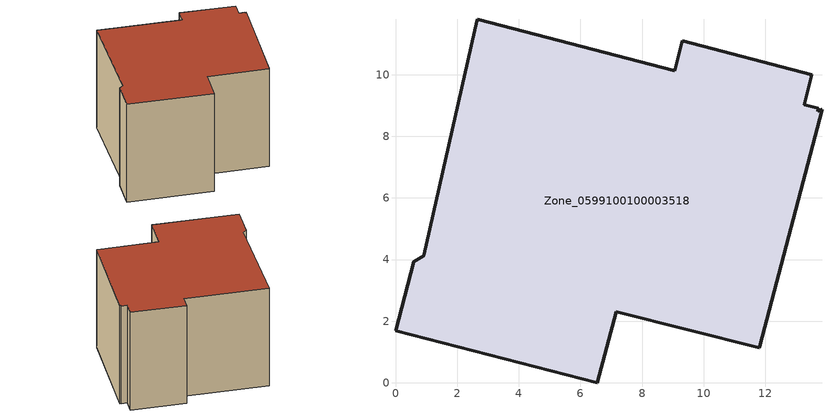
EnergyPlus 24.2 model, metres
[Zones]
Zone_0599100100003518
 floor ground (C_G): 7.16,2.31 6.55,0 0,1.68 0.59,3.93 0.92,4.13 2.66,11.8 9.06,10.13 9.31,11.1 13.51,10 13.26,9.03 13.72,8.91 13.7,8.81 13.84,8.88 11.82,1.19 11.81,1.14 z0
 wall outside (C_F): 13.26,9.03 13.51,10 9.31,11.1 9.06,10.13 2.66,11.8 0.92,4.13 0.59,3.93 0,1.68 6.55,0 7.16,2.31 11.81,1.14 11.82,1.19 13.84,8.88 13.7,8.81 13.72,8.91 13.26,9.03 z0:8.79
 roof outside (C_R): 13.72,8.91 13.26,9.03 13.51,10 9.31,11.1 9.06,10.13 2.66,11.8 0.92,4.13 0.59,3.93 0,1.68 6.55,0 7.16,2.31 11.81,1.14 11.82,1.19 13.84,8.88 13.7,8.81 z8.79
[BUILDING]
Pand.0599100100003518: North Axis=0; Terrain=City; Loads Convergence Tolerance Value=0.04; Temperature Convergence Tolerance Value=0.4; Solar Distribution=FullExterior; Maximum Number of Warmup Days=25; Minimum Number of Warmup Days=1
[Site:Location]
Rotterdam.The.Hague.AP_ZH_NLD Design_Conditions: Latitude=51.96; Longitude=4.45; Time Zone=1; Elevation=-4.5
[SITE:GROUNDTEMPERATURE:BUILDINGSURFACE]
18, 18, 18, 18, 18, 18, 18, 18, 18, 18, 18, 18
[MATERIAL] Thermal Absorptance=0.9; Solar Absorptance=0.7; Visible Absorptance=0.7
Name | Roughness | Thickness | Conductivity | Density | Specific Heat
G.D.2006-2014 | MediumSmooth | 0.15 | 0.06 | 540 | 1210
F.D.2006-2014 | Rough | 0.3 | 0.12 | 1920 | 840
R.D.2006-2014 | MediumRough | 0.2 | 0.08 | 1500 | 1000
[CONSTRUCTION]
C_G: G.D.2006-2014
C_F: F.D.2006-2014
C_R: R.D.2006-2014
[ZONE]
Zone_0599100100003518: Type=1; Multiplier=1; Ceiling Height=Autocalculate; Volume=Autocalculate; Floor Area=autocalculate; Part of Total Floor Area=Yes
[ZONEINFILTRATION:DESIGNFLOWRATE]
Infil_Zone_0599100100003518: Zone or ZoneList or Space or SpaceList=Zone_0599100100003518; Schedule=AlwaysOn; Design Flow Rate Calculation Method=Flow/Area; Flow Rate per Floor Area=0.0021; Constant Term Coefficient=1; Temperature Term Coefficient=0; Velocity Term Coefficient=0; Velocity Squared Term Coefficient=0
[HVACTEMPLATE:ZONE:IDEALLOADSAIRSYSTEM]
Zone_0599100100003518: Maximum Heating Supply Air Temperature=50; Minimum Cooling Supply Air Temperature=13; Maximum Heating Supply Air Humidity Ratio=0.0156; Minimum Cooling Supply Air Humidity Ratio=0.0077; Heating Limit=NoLimit; Cooling Limit=NoLimit; Dehumidification Control Type=ConstantSensibleHeatRatio; Cooling Sensible Heat Ratio=0.7; Dehumidification Setpoint=60; Humidification Control Type=None; Humidification Setpoint=30; Outdoor Air Method=None; Outdoor Air Flow Rate per Person=0.00944; Outdoor Air Flow Rate per Zone Floor Area=0; Outdoor Air Flow Rate per Zone=0; Demand Controlled Ventilation Type=None; Outdoor Air Economizer Type=NoEconomizer; Heat Recovery Type=None; Sensible Heat Recovery Effectiveness=0.7; Latent Heat Recovery Effectiveness=0.65
[ZONECONTROL:THERMOSTAT]
ThermostatControl_Zone_0599100100003518: Zone or ZoneList=Zone_0599100100003518; Control Type Schedule=DualSetpointControlType; Control 1=Thermostat_Zone_0599100100003518; Temperature Difference Between Cutout And Setpoint=0
[THERMOSTATSETPOINT:DUALSETPOINT]
Thermostat_Zone_0599100100003518: Heating Setpoint Temperature Schedule=HeatingSetpoint_Zone_0599100100003518; Cooling Setpoint Temperature Schedule=CoolingSetpoint_Zone_0599100100003518
[SCHEDULE:COMPACT]
HeatingSetpoint_Zone_0599100100003518: Through: 12/31, For: AllDays, Until: 24:00, 21
CoolingSetpoint_Zone_0599100100003518: Through: 12/31, For: AllDays, Until: 24:00, 24
DualSetpointControlType: Through: 12/31, For: AllDays, Until: 24:00, 4
AlwaysOn: Through: 12/31, For: AllDays, Until: 24:00, 1
